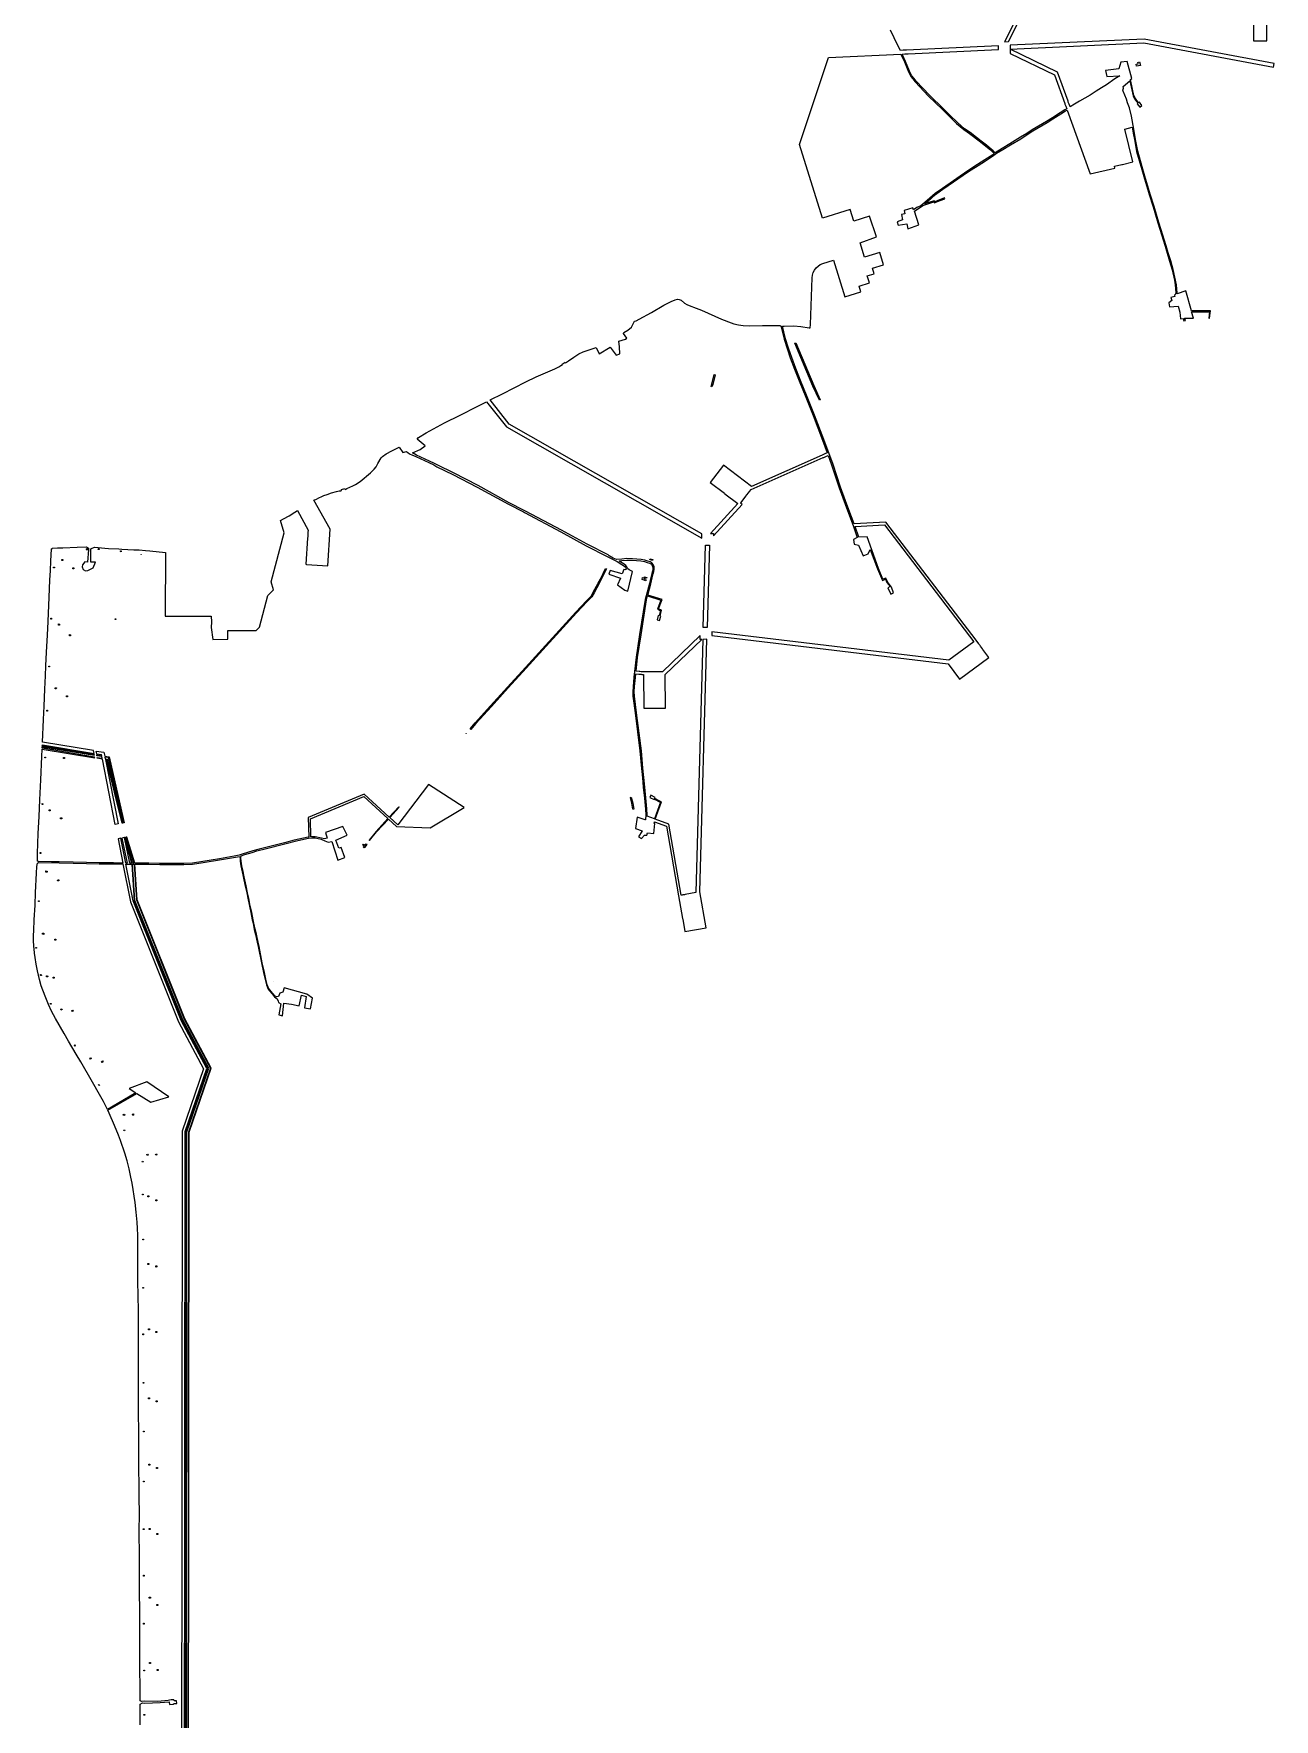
# Model space of a CAD drawing. Header units: millimetres. Extents: x 1 to 68651, y 3 to 69285.
# Drawn here: x 3065 to 11537, y 32623 to 44131 of the extents above; entities that cross this region are included whole.
import ezdxf

# ---------------------------------------------------------------- set-up
doc = ezdxf.new("R2010")
doc.units = ezdxf.units.MM
doc.layers.add('C', color=134, linetype='Continuous')
doc.styles.get("Standard").update_dxf_attribs({"font": 'arial.ttf'})

# ---------------------------------------------------------------- blocks, each defined once
blk = doc.blocks.new('C40C46959CF384673B2E9F89159651D')
at = {"layer": 'C', "linetype": 'Continuous'}
for points in [[(4434557.07, 1624921.19), (4433941.59, 1623704.38), (4433970.3, 1623704.58), (4434579.63, 1624908.2)], [(4435643.05, 1623884.96), (4435643.05, 1623709.96), (4435733.05, 1623709.96), (4435733.05, 1623884.96)], [(4428039.77, 1612213.14), (4428039.3, 1612354.4), (4428055.01, 1612362.18), (4428071.87, 1612361.7), (4428176.82, 1612364.72), (4428238.05, 1612370.6), (4428239.05, 1612366.73), (4428239.5, 1612352.79), (4428265.24, 1612353.76), (4428271.64, 1612359.13), (4428289.19, 1612359.56), (4428288.62, 1612376.27), (4428288.63, 1612376.77), (4428288.64, 1612377.93), (4428271.64, 1612377.84), (4428268.71, 1612383.82), (4428252.7, 1612383.66), (4428239.38, 1612381.59), (4428230.03, 1612379.55), (4428161.56, 1612373.18), (4428067.38, 1612374.05), (4428049.96, 1612372.76), (4428039.22, 1612377.36), (4428038.94, 1612458.21), (4428037.79, 1612603.79), (4428036.62, 1612771.5), (4428036.69, 1612819.15), (4428036.64, 1613009.65), (4428035.75, 1613103.33), (4428034.62, 1613317.83), (4428033.64, 1613580.27), (4428034.9, 1613608.22), (4428034.69, 1613652.31), (4428033.99, 1613773.05), (4428032.65, 1613869.83), (4428031.84, 1613942.25), (4428031.07, 1614039.05), (4428030.64, 1614159.9), (4428029.25, 1614401), (4428028.83, 1614659.21), (4428027.91, 1614873.05), (4428027.52, 1615032.68), (4428026.7, 1615150.49), (4428025.25, 1615170.66), (4428024.97, 1615211.78), (4428024.89, 1615361.42), (4428023.3, 1615556.94), (4428022.19, 1615601.11), (4428019.69, 1615645.83), (4428013.42, 1615712.54), (4428005.84, 1615778.95), (4427999.78, 1615823.1), (4427992.67, 1615867.32), (4427984.83, 1615911.34), (4427976.71, 1615953.15), (4427964.78, 1616010.06), (4427950.94, 1616062.91), (4427934.98, 1616115.48), (4427905.98, 1616203.01), (4427893.02, 1616237.76), (4427864.89, 1616305.18), (4427828.3, 1616389.68), (4427819.21, 1616409.43), (4428016.67, 1616523.68), (4428112.62, 1616464.29), (4428236.74, 1616500.14), (4428084.61, 1616602.11), (4427963.94, 1616556.31), (4428010.86, 1616527.28), (4427816.6, 1616414.85), (4427812.78, 1616422.77), (4427788.92, 1616469.53), (4427762.55, 1616517.48), (4427714.84, 1616600.04), (4427633.74, 1616739.25), (4427603.36, 1616792.39), (4427551.62, 1616881.07), (4427521.15, 1616933.23), (4427462.38, 1617034.76), (4427435.54, 1617084.83), (4427413.44, 1617130.04), (4427390.53, 1617187.18), (4427364.94, 1617258.93), (4427352.45, 1617302.29), (4427345.34, 1617331.54), (4427338.7, 1617361.04), (4427329.82, 1617406.24), (4427322.34, 1617451.48), (4427318.42, 1617481.66), (4427315.21, 1617511.52), (4427314.14, 1617526.29), (4427312.59, 1617571.03), (4427312.57, 1617602.58), (4427313.65, 1617636.07), (4427317.05, 1617709.24), (4427322.02, 1617810.16), (4427326.21, 1617895.49), (4427331.43, 1618027.71), (4427333.76, 1618072.19), (4427337.98, 1618096.73), (4427344.78, 1618099.57), (4427487.32, 1618097.37), (4427582.93, 1618095.64), (4427673.46, 1618094.38), (4427760.82, 1618091.57), (4427857.36, 1618090.73), (4427922.41, 1618090.17), (4427973.04, 1617832.64), (4428301.4, 1617013.41), (4428473.17, 1616692.29), (4428327.13, 1616267.1), (4428322.77, 1611612.05)], [(4428342.77, 1611612.09), (4428347.13, 1616263.76), (4428494.93, 1616694.04), (4428319.55, 1617021.88), (4427992.3, 1617838.34), (4427942.84, 1618089.99), (4427945.07, 1618089.98), (4427981.97, 1618089.5), (4427999.46, 1617840.56), (4428326.35, 1617025.07), (4428503.08, 1616694.69), (4428354.63, 1616262.51), (4428350.26, 1611612.1)], [(4428355.28, 1611612.11), (4428359.62, 1616261.64), (4428508.52, 1616695.13), (4428330.92, 1617027.15), (4428004.4, 1617841.75), (4427986.98, 1618089.43), (4427997.86, 1618089.29), (4428013.92, 1617844.84), (4428339.97, 1617031.43), (4428519.38, 1616696), (4428369.62, 1616260.01), (4428365.27, 1611612.13)], [(4428370.28, 1611612.13), (4428374.62, 1616259.19), (4428524.83, 1616696.44), (4428344.53, 1617033.5), (4428018.87, 1617845.97), (4428002.88, 1618089.22), (4428037.38, 1618088.78), (4428099.47, 1618088.61), (4428174.35, 1618087.3), (4428219.54, 1618087.45), (4428337.61, 1618086.1), (4428397.18, 1618089.08), (4428469.05, 1618100.04), (4428582.57, 1618118.99), (4428689.84, 1618136.91), (4428717.21, 1618141.93), (4428722.11, 1618132.44), (4428723.09, 1618110.4), (4428728.41, 1618077.43), (4428736.68, 1618036.55), (4428743.3, 1618004.56), (4428756.9, 1617939.79), (4428767.87, 1617893.03), (4428776.03, 1617855.93), (4428785.65, 1617802.08), (4428795.49, 1617757.98), (4428805.84, 1617708.46), (4428810.57, 1617685.31), (4428819.53, 1617642.96), (4428828.15, 1617609.17), (4428839.55, 1617556.44), (4428845.56, 1617526.68), (4428868.01, 1617415.11), (4428882.64, 1617349.28), (4428893.12, 1617302.47), (4428902.01, 1617264.06), (4428908.85, 1617247.38), (4428914.49, 1617236.5), (4428921.15, 1617226.6), (4428940.28, 1617203.88), (4428958.24, 1617182.87), (4428974.86, 1617168.87), (4428981.23, 1617153.66), (4428983.7, 1617145.33), (4429001.38, 1617135.18), (4428987.13, 1617061.22), (4429011.67, 1617052.83), (4429021.43, 1617141), (4429073.63, 1617133.76), (4429126.18, 1617122.09), (4429140.91, 1617194.68), (4429173.66, 1617186.19), (4429162.16, 1617108.19), (4429203.44, 1617101.5), (4429217.52, 1617174.93), (4429177.46, 1617202.52), (4429022.39, 1617244.29), (4429014.74, 1617215.54), (4428993.01, 1617208.18), (4428985.58, 1617186.24), (4428974.05, 1617182.42), (4428962.17, 1617187.41), (4428944.13, 1617208.78), (4428925.98, 1617230.21), (4428919.63, 1617239.62), (4428914.24, 1617250.02), (4428907.65, 1617266.1), (4428898.82, 1617304.4), (4428888.72, 1617349.81), (4428873.89, 1617416.32), (4428851.45, 1617527.95), (4428845.37, 1617557.56), (4428833.66, 1617611.16), (4428825.39, 1617644.25), (4428816.48, 1617686.79), (4428811.71, 1617709.69), (4428801.37, 1617759.21), (4428791.77, 1617802.86), (4428781.99, 1617856.9), (4428773.72, 1617894.35), (4428762.91, 1617940.68), (4428749.66, 1618003.27), (4428742.44, 1618038.34), (4428734.31, 1618078.61), (4428729.16, 1618110.4), (4428728.45, 1618132.5), (4428729.79, 1618145.92), (4428753.64, 1618154.98), (4428803.66, 1618169.44), (4428836.95, 1618179.46), (4428892.67, 1618194.24), (4429027.75, 1618228.07), (4429116.92, 1618250.21), (4429189.49, 1618266.44), (4429217.16, 1618269.36), (4429235.58, 1618268.37), (4429275.98, 1618258.69), (4429300.79, 1618249.44), (4429323.68, 1618239.01), (4429348.77, 1618244.82), (4429390.56, 1618117.06), (4429436.51, 1618135.1), (4429413.57, 1618202.72), (4429396.35, 1618197.13), (4429377.09, 1618252.64), (4429453.32, 1618286.16), (4429424.71, 1618346.5), (4429306.11, 1618305.29), (4429316.11, 1618267.54), (4429297.9, 1618261.97), (4429278.19, 1618266.38), (4429235.72, 1618275.83), (4429217, 1618276.53), (4429204.6, 1618275.19), (4429202.22, 1618399.06), (4429567.58, 1618550.34), (4429731.19, 1618400.13), (4429650.63, 1618312.71), (4429602.72, 1618253.84), (4429606.58, 1618250.7), (4429654.37, 1618309.38), (4429734.87, 1618396.75), (4429790.41, 1618345.76), (4430019.5, 1618336.96), (4430252.9, 1618475.32), (4430007.81, 1618632.01), (4429798.89, 1618356.95), (4429744.36, 1618407.04), (4429809.72, 1618477.98), (4429806.04, 1618481.36), (4429740.67, 1618410.42), (4429570.49, 1618566.7), (4429188.04, 1618408.35), (4429190.62, 1618273.68), (4429188.27, 1618273.43), (4429156.13, 1618266.74), (4429092.29, 1618252.16), (4429024.63, 1618235.02), (4428934.91, 1618212.46), (4428853.5, 1618191.94), (4428809.62, 1618179.39), (4428736.4, 1618157.15), (4428716.18, 1618150.02), (4428681.5, 1618142.7), (4428581.21, 1618125.69), (4428467.91, 1618106.81), (4428396.43, 1618096.28), (4428337.2, 1618093.06), (4428248, 1618094.1), (4428172.03, 1618094.28), (4428099.38, 1618095.21), (4428039.87, 1618095.24), (4428004.89, 1618095.56), (4428002.46, 1618095.61), (4427949.38, 1618273.45), (4427944.47, 1618272.52), (4427997.42, 1618095.71), (4427986.52, 1618095.91), (4427939.55, 1618271.58), (4427934.64, 1618270.63), (4427981.52, 1618096), (4427968.61, 1618096.25), (4427933.2, 1618270.37), (4427915.47, 1618266.98), (4427950.09, 1618096.6), (4427945.4, 1618096.68), (4427941.5, 1618096.71), (4427908.29, 1618265.61), (4427888.65, 1618261.87), (4427921.1, 1618096.82), (4427857.74, 1618097.16), (4427760.79, 1618098.53), (4427673.64, 1618101.17), (4427582.97, 1618102.44), (4427487.06, 1618103.96), (4427434.13, 1618104.2), (4427346.09, 1618106.74), (4427338.27, 1618110.26), (4427337.72, 1618162.04), (4427340.93, 1618229.9), (4427344.28, 1618298.57), (4427349.59, 1618413.43), (4427354.88, 1618527.81), (4427361.14, 1618664.85), (4427368.17, 1618823.79), (4427370.63, 1618875.24), (4427729.41, 1618815.13), (4427728.71, 1618820.31), (4427370.87, 1618880.26), (4427371.35, 1618890.33), (4427445.6, 1618878.18), (4427439.41, 1618878.46), (4427439.08, 1618871.33), (4427446.31, 1618870.95), (4427446.63, 1618878.01), (4427727.08, 1618832.13), (4427726.39, 1618837.3), (4427371.61, 1618895.35), (4427371.95, 1618902.89), (4427725.39, 1618843.68), (4427722.01, 1618864.53), (4427372.89, 1618923.01), (4427379.71, 1619076.21), (4427384.38, 1619168.72), (4427389.63, 1619283.09), (4427393.38, 1619374.54), (4427396.65, 1619444.08), (4427400.81, 1619536.46), (4427406.91, 1619651.66), (4427410.9, 1619744.66), (4427418.55, 1619911.07), (4427423.13, 1620027.03), (4427426.47, 1620093.67), (4427429.51, 1620158.63), (4427433.34, 1620241.18), (4427438.82, 1620241.44), (4427438.56, 1620246.43), (4427474.63, 1620248.31), (4427510.81, 1620248.01), (4427610.62, 1620252.73), (4427673.01, 1620255.31), (4427686.95, 1620246.79), (4427687.31, 1620240.26), (4427672.18, 1620240.74), (4427672.1, 1620237.74), (4427687.13, 1620237.25), (4427679.56, 1620151.48), (4427661.57, 1620152.74), (4427645.84, 1620132.42), (4427644.21, 1620117.98), (4427649.7, 1620100.69), (4427665.57, 1620091.94), (4427682.04, 1620092.96), (4427718.45, 1620111.06), (4427734.52, 1620150.11), (4427703.3, 1620151.51), (4427702.97, 1620208.54), (4427703.38, 1620238.31), (4427705.4, 1620244.48), (4427729.38, 1620253.14), (4427799.39, 1620246.36), (4427824.69, 1620244.46), (4427895.05, 1620241.03), (4427914.17, 1620240.08), (4427996.88, 1620236.14), (4428033.8, 1620234.18), (4428076.95, 1620229.85), (4428105.23, 1620227.66), (4428213.37, 1620216.81), (4428209.68, 1619781.56), (4428525.1, 1619782.01), (4428525.96, 1619744.01), (4428525.82, 1619704.38), (4428535.23, 1619621.89), (4428639.15, 1619624.07), (4428637.78, 1619683.39), (4428831.69, 1619684.44), (4428854.27, 1619707.28), (4428910.6, 1619922.66), (4428950, 1619962.53), (4428935.17, 1620016.58), (4429022.51, 1620350.5), (4428999.01, 1620436.18), (4429019.23, 1620446.49), (4429056.78, 1620468.17), (4429096.63, 1620491.85), (4429113.9, 1620503.3), (4429186.68, 1620369.46), (4429185.58, 1620352.74), (4429184.96, 1620343.28), (4429183.77, 1620325.09), (4429183.16, 1620315.78), (4429171.36, 1620136.19), (4429176.63, 1620135.85), (4429321.07, 1620126.49), (4429337.41, 1620375.94), (4429225.35, 1620573.03), (4429230.98, 1620576.06), (4429238.78, 1620579.24), (4429265.38, 1620591.55), (4429275.7, 1620596.45), (4429293.69, 1620605), (4429317.3, 1620613.78), (4429346.68, 1620623.81), (4429380.89, 1620634.19), (4429398.3, 1620637.79), (4429410.18, 1620638.6), (4429415.5, 1620639.97), (4429413.98, 1620646.13), (4429437.64, 1620653.15), (4429439.44, 1620647.2), (4429443.38, 1620648.22), (4429450.36, 1620654.41), (4429471.02, 1620662.55), (4429491.77, 1620671.44), (4429511.41, 1620681.74), (4429541.29, 1620702.43), (4429612.31, 1620760.68), (4429637.72, 1620786.23), (4429651.22, 1620802.47), (4429663.71, 1620823.32), (4429685.52, 1620862.59), (4429694.99, 1620872.1), (4429719.4, 1620890.36), (4429757.56, 1620910.64), (4429798.96, 1620931.38), (4429808.45, 1620936.06), (4429832.69, 1620900.66), (4429858.12, 1620906.34), (4429869.56, 1620898.36), (4429882.99, 1620888.89), (4429895.47, 1620882.97), (4429922.78, 1620871.73), (4430012.15, 1620830.18), (4430044.34, 1620815.64), (4430066.5, 1620802.69), (4430175.61, 1620750.31), (4430342.13, 1620663.46), (4430554.55, 1620546.77), (4430657.71, 1620493.41), (4430664.1, 1620489.08), (4430911.76, 1620358.36), (4431085.86, 1620263.05), (4431228.72, 1620188.75), (4431238.7, 1620185.61), (4431265.58, 1620170.67), (4431296.32, 1620155.28), (4431329.8, 1620135.7), (4431339.98, 1620129.15), (4431349.25, 1620121.45), (4431354.84, 1620113.94), (4431359.77, 1620104.2), (4431357.1, 1620098.35), (4431342.38, 1620100.28), (4431331.36, 1620071.67), (4431250.47, 1620094.29), (4431241.5, 1620068.09), (4431320.28, 1620041.87), (4431300.68, 1619995.17), (4431350.04, 1619960.62), (4431370.16, 1619953.7), (4431402.62, 1620087.99), (4431378.57, 1620097.73), (4431369.99, 1620104.47), (4431362.54, 1620118.6), (4431355.71, 1620127.74), (4431345.16, 1620136.52), (4431334.54, 1620143.34), (4431311.24, 1620156.94), (4431312.76, 1620160.01), (4431329.34, 1620162.1), (4431363.96, 1620165.21), (4431400.81, 1620163.96), (4431459.69, 1620159.1), (4431483.12, 1620155.46), (4431502.7, 1620149.23), (4431518.04, 1620143.8), (4431526.66, 1620139.37), (4431530.78, 1620135.08), (4431534.26, 1620131.47), (4431538.71, 1620122.6), (4431539.44, 1620117.93), (4431540.66, 1620110.04), (4431539.81, 1620102.51), (4431537.5, 1620089.86), (4431533.83, 1620073.11), (4431527.16, 1620045.96), (4431518.17, 1620005.17), (4431488.02, 1619896.59), (4431450.22, 1619655.93), (4431427.34, 1619502.05), (4431411.73, 1619364.97), (4431405.67, 1619301.89), (4431403.97, 1619266.56), (4431405.35, 1619235.66), (4431420.28, 1619121.7), (4431452.43, 1618861.74), (4431463.67, 1618742.67), (4431470.16, 1618679.08), (4431475.53, 1618613.74), (4431483.4, 1618539.98), (4431490.1, 1618465.59), (4431492.49, 1618425.54), (4431491.47, 1618391.98), (4431487.98, 1618390.84), (4431435, 1618409.11), (4431422.01, 1618333.2), (4431468.47, 1618316.41), (4431441.88, 1618276.62), (4431463.95, 1618263.4), (4431483.87, 1618287.63), (4431499.72, 1618287.03), (4431505.04, 1618303.03), (4431548.34, 1618299.2), (4431555.57, 1618365.78), (4431549.52, 1618367.71), (4431552.57, 1618378.36), (4431633.7, 1618348.65), (4431715.72, 1617873.11), (4431743.74, 1617717.38), (4431744.6, 1617712.45), (4431759.63, 1617628.87), (4431905.18, 1617654.87), (4431861.34, 1617899.27), (4431909.48, 1619624.08), (4431883.43, 1619623.99), (4431834.85, 1617894.7), (4431761.88, 1617881.4), (4431756.96, 1617880.52), (4431746.72, 1617878.68), (4431741.8, 1617877.8), (4431733.43, 1617876.29), (4431649.88, 1618361.9), (4431557.54, 1618395.73), (4431557.68, 1618396.22), (4431600.08, 1618514.68), (4431589.11, 1618519.18), (4431553.95, 1618537.45), (4431555.67, 1618544.91), (4431527.61, 1618559.24), (4431519.49, 1618543.76), (4431550, 1618529.79), (4431551.91, 1618532.6), (4431587.22, 1618514.46), (4431593.51, 1618511.46), (4431552.92, 1618397.94), (4431552.78, 1618397.46), (4431502.17, 1618416.01), (4431502.49, 1618425.7), (4431500.08, 1618466.36), (4431493.35, 1618540.95), (4431485.49, 1618614.56), (4431480.11, 1618680), (4431473.61, 1618743.65), (4431462.37, 1618862.82), (4431430.2, 1619122.98), (4431415.33, 1619236.52), (4431413.97, 1619266.55), (4431415.65, 1619301.17), (4431421.68, 1619363.92), (4431424.49, 1619388.61), (4431445.26, 1619386.59), (4431450.24, 1619386.11), (4431460.2, 1619385.14), (4431465.17, 1619384.66), (4431478.06, 1619383.4), (4431478.57, 1619153.27), (4431542.48, 1619153.97), (4431547.73, 1619154.03), (4431626.48, 1619154.88), (4431625.81, 1619383.7), (4431874.4, 1619623.96), (4431863.87, 1619623.92), (4431863.77, 1619649.88), (4431607.22, 1619401.61), (4431600.01, 1619401.59), (4431548.44, 1619401.44), (4431543.44, 1619401.45), (4431533.44, 1619401.4), (4431528.44, 1619401.44), (4431478.02, 1619401.24), (4431467.18, 1619402.29), (4431462.21, 1619402.78), (4431452.25, 1619403.75), (4431447.27, 1619404.23), (4431426.5, 1619406.25), (4431437.25, 1619500.73), (4431460.1, 1619654.42), (4431497.81, 1619894.47), (4431505.11, 1619920.75), (4431596.61, 1619892.25), (4431571.97, 1619829.89), (4431593.16, 1619819.42), (4431584.62, 1619784.9), (4431577.13, 1619786.25), (4431570.92, 1619756.05), (4431585.53, 1619752.23), (4431594.37, 1619782.53), (4431590, 1619783.93), (4431599.51, 1619822.49), (4431578.96, 1619832.62), (4431603.74, 1619895.94), (4431506.62, 1619926.24), (4431527.87, 1620002.75), (4431536.9, 1620043.69), (4431543.58, 1620070.85), (4431547.31, 1620087.9), (4431549.71, 1620101.06), (4431550.69, 1620109.75), (4431550.14, 1620117.84), (4431548.24, 1620125.71), (4431543.9, 1620135.87), (4431534.84, 1620145.46), (4431530.07, 1620149.32), (4431521.78, 1620153.08), (4431505.88, 1620158.71), (4431485.4, 1620165.24), (4431460.87, 1620169.04), (4431401.38, 1620173.95), (4431363.69, 1620175.21), (4431328.46, 1620172.06), (4431293.44, 1620168.11), (4431269.66, 1620178.69), (4431243.13, 1620193.44), (4431234.72, 1620200.28), (4431091.98, 1620274.52), (4430917.91, 1620369.81), (4430671.64, 1620499.81), (4430662.77, 1620503.19), (4430559.73, 1620556.48), (4430347.32, 1620673.17), (4430180.52, 1620760.14), (4430072.05, 1620812.2), (4430049.38, 1620825.44), (4430016.74, 1620840.17), (4429927.39, 1620881.72), (4429898.56, 1620897.43), (4429951.04, 1620919.69), (4429985.2, 1620944.21), (4429932.55, 1620991.21), (4429939.75, 1621001.16), (4429992.38, 1621034.45), (4430118.25, 1621101.31), (4430225.78, 1621154.71), (4430340.14, 1621212.69), (4430399.54, 1621243.68), (4430405.41, 1621246.55), (4430541.36, 1621073.94), (4431875.04, 1620313.87), (4431874.78, 1620343.79), (4430558.64, 1621094.01), (4430429.34, 1621258.29), (4430514.72, 1621300.15), (4430674.16, 1621382.37), (4430743.66, 1621415.94), (4430870.58, 1621470.93), (4430898.14, 1621484.94), (4430913.42, 1621493.75), (4430921.18, 1621496.5), (4430920.68, 1621502.59), (4430941.4, 1621515.17), (4430945.27, 1621511.28), (4430950.71, 1621517.17), (4430964.13, 1621526.42), (4431001.04, 1621550.76), (4431035.02, 1621572.43), (4431066.17, 1621587.49), (4431154.24, 1621617.24), (4431174.65, 1621572.37), (4431249.74, 1621618.34), (4431291.26, 1621563.96), (4431314.59, 1621573.86), (4431314.06, 1621622.03), (4431309.76, 1621658.72), (4431353.79, 1621672.71), (4431364.29, 1621679.91), (4431339.65, 1621713.08), (4431341.92, 1621717.95), (4431370.69, 1621735.46), (4431394.55, 1621756.36), (4431407.64, 1621778.61), (4431415.37, 1621797.19), (4431418.67, 1621796.73), (4431427.79, 1621798.62), (4431446.65, 1621808.8), (4431532.13, 1621856.37), (4431616.65, 1621904.66), (4431666.22, 1621931.4), (4431692.72, 1621942.17), (4431708.45, 1621945.61), (4431721.69, 1621944.64), (4431734.87, 1621940.22), (4431758.18, 1621919.88), (4431773.06, 1621910.23), (4431789.77, 1621902.4), (4431837.62, 1621885.14), (4431874.28, 1621871.49), (4432009.29, 1621809.61), (4432074.91, 1621784.76), (4432093.68, 1621778.1), (4432126.7, 1621770.98), (4432156.74, 1621765.97), (4432199.77, 1621764.08), (4432289.2, 1621766), (4432373.12, 1621766.03), (4432378.27, 1621766.03), (4432388.06, 1621766.03), (4432393.23, 1621766.03), (4432395.49, 1621766.04), (4432413.45, 1621766.77), (4432416.54, 1621754.13), (4432426.38, 1621719.64), (4432438.24, 1621672.78), (4432458.39, 1621608.8), (4432479.6, 1621545.68), (4432508.05, 1621469.29), (4432544.78, 1621376.69), (4432581.31, 1621287.83), (4432635.25, 1621151.42), (4432700.06, 1620984.22), (4432732.02, 1620896.71), (4432715.38, 1620889.48), (4432710.79, 1620887.46), (4432701.6, 1620883.39), (4432697.01, 1620881.36), (4432215.17, 1620668.09), (4432024.41, 1620814.14), (4431933.31, 1620694.91), (4432029.45, 1620621.29), (4432033.46, 1620618.21), (4432121.5, 1620550.78), (4431934.61, 1620346.16), (4431954.76, 1620346.35), (4431954.9, 1620329.96), (4432150.36, 1620544.45), (4432140.1, 1620553.61), (4432143.18, 1620557.63), (4432176.66, 1620601.36), (4432182.97, 1620609.6), (4432194.92, 1620625.19), (4432201.23, 1620633.45), (4432211.59, 1620646.98), (4432703.08, 1620864.37), (4432707.67, 1620866.4), (4432716.87, 1620870.47), (4432721.45, 1620872.5), (4432738.16, 1620879.9), (4432761.9, 1620814.9), (4432813.91, 1620659.29), (4432862.89, 1620522.26), (4432908.51, 1620400.55), (4432936.74, 1620319.85), (4432911.79, 1620306.12), (4432915.6, 1620273.4), (4432944.58, 1620266.27), (4432976.72, 1620194.05), (4433010.7, 1620206.92), (4433024.21, 1620238.4), (4433076.08, 1620105.96), (4433109.45, 1620026.4), (4433130.06, 1620035.03), (4433138.7, 1620012.99), (4433161.45, 1619983.87), (4433145.12, 1619976.67), (4433166.11, 1619931.66), (4433184.85, 1619942.18), (4433170.72, 1619981.08), (4433143.71, 1620015.52), (4433133.12, 1620042.25), (4433112.38, 1620033.64), (4433081.37, 1620107.74), (4433004.95, 1620323.4), (4432948.06, 1620321.18), (4432921.53, 1620394.05), (4433123.41, 1620405.83), (4433733.98, 1619607.71), (4433562.56, 1619482.47), (4431943.64, 1619676.06), (4431943.73, 1619649.88), (4433557.33, 1619457.24), (4433634.29, 1619351.9), (4433835.69, 1619499.11), (4433795.04, 1619554.7), (4433792.09, 1619558.74), (4433778.73, 1619577.02), (4433775.77, 1619581.06), (4433770.35, 1619588.47), (4433767.4, 1619592.51), (4433748.52, 1619618.33), (4433131.79, 1620424.35), (4432915.03, 1620411.67), (4432872.28, 1620525.7), (4432823.36, 1620662.57), (4432771.33, 1620818.2), (4432709.43, 1620987.74), (4432644.57, 1621155.07), (4432590.58, 1621291.56), (4432554.06, 1621380.43), (4432517.39, 1621472.89), (4432489.03, 1621549.02), (4432467.9, 1621611.9), (4432447.86, 1621675.51), (4432436.03, 1621722.24), (4432426.23, 1621756.58), (4432425.53, 1621761.05), (4432437.2, 1621762.2), (4432502.96, 1621763.43), (4432551.51, 1621759.57), (4432608.15, 1621751.55), (4432615.27, 1621750.65), (4432618.61, 1621772.4), (4432628.52, 1622092.98), (4432630.71, 1622111.21), (4432636.05, 1622128.75), (4432644.4, 1622145.1), (4432655.5, 1622159.71), (4432668.98, 1622172.15), (4432684.44, 1622182.02), (4432701.4, 1622189.03), (4432774.14, 1622211.8), (4432852.58, 1621961.57), (4432961.06, 1621995.97), (4432949.29, 1622034.1), (4433019.63, 1622057.37), (4433004.64, 1622104.88), (4433051.36, 1622119.95), (4433040.43, 1622156.91), (4433116.96, 1622180.65), (4433091.88, 1622265.62), (4432986.68, 1622232.87), (4432955.63, 1622332.04), (4433069.24, 1622371.61), (4433020.14, 1622512.55), (4432913.17, 1622479.47), (4432888.14, 1622559.31), (4432699.64, 1622500.3), (4432542.65, 1623001.46), (4432739.56, 1623596.62), (4433235.31, 1623619.33), (4433259.03, 1623566.37), (4433287.42, 1623498.8), (4433302.91, 1623467.7), (4433315.84, 1623449.85), (4433332.09, 1623429.06), (4433424.37, 1623333.04), (4433519.68, 1623240.66), (4433562.6, 1623196.91), (4433615.3, 1623145.71), (4433665.19, 1623103.68), (4433702.51, 1623076.78), (4433778.85, 1623019.41), (4433814.96, 1622991.41), (4433845.96, 1622965.46), (4433859.51, 1622952.89), (4433870.79, 1622940.83), (4433862.99, 1622932.22), (4433808.04, 1622896.67), (4433758.29, 1622865.36), (4433692.93, 1622823.12), (4433518.04, 1622702.28), (4433467.85, 1622666.93), (4433413.65, 1622619.08), (4433370.34, 1622583.3), (4433344.49, 1622572.01), (4433321.91, 1622557.16), (4433317.24, 1622569.13), (4433256.43, 1622551.24), (4433260.85, 1622528.91), (4433239.13, 1622525), (4433244.99, 1622487.64), (4433210.34, 1622475.42), (4433215.41, 1622452.3), (4433275.6, 1622461.03), (4433282.57, 1622427.56), (4433357.24, 1622454.55), (4433326.73, 1622546.26), (4433349.4, 1622563.09), (4433375.02, 1622578.09), (4433384.4, 1622585.86), (4433459.33, 1622611.34), (4433463.29, 1622603.31), (4433485.23, 1622612.18), (4433535.08, 1622632.11), (4433533.26, 1622637.29), (4433483.24, 1622617.28), (4433466.03, 1622610.32), (4433462.08, 1622618.02), (4433396.88, 1622596.17), (4433418.19, 1622613.75), (4433472.19, 1622661.42), (4433522.05, 1622696.55), (4433696.82, 1622817.3), (4433762.06, 1622859.46), (4433811.8, 1622890.77), (4433867.42, 1622926.77), (4433878.47, 1622937.02), (4433888.53, 1622942.25), (4433930.3, 1622967.84), (4433983.1, 1623000.3), (4434052.76, 1623041.94), (4434098.04, 1623071), (4434136.57, 1623094.67), (4434232.79, 1623152.14), (4434273.45, 1623177.4), (4434326.68, 1623211.55), (4434359.2, 1623231.49), (4434369.71, 1623237.75), (4434526.57, 1622801.08), (4434694.89, 1622840.73), (4434692.42, 1622853.51), (4434742.96, 1622865.68), (4434747.82, 1622866.84), (4434818.18, 1622883.79), (4434763.74, 1623106.09), (4434814.62, 1623119.54), (4434817, 1623106.56), (4434821.69, 1623078.66), (4434831.56, 1623024.05), (4434844.6, 1622954.88), (4434879.24, 1622832.76), (4434898.37, 1622768.03), (4434913.29, 1622715.22), (4434929.47, 1622660.53), (4434956.59, 1622577.13), (4434988.95, 1622467.71), (4435003.32, 1622423.31), (4435038.86, 1622308.23), (4435053.06, 1622260.2), (4435069.82, 1622205.36), (4435086.52, 1622146.16), (4435102.75, 1622075.61), (4435107.96, 1622043.71), (4435112.91, 1621991.14), (4435110.3, 1621981.12), (4435103.12, 1621974.72), (4435105.22, 1621963.68), (4435078.95, 1621957.64), (4435085.96, 1621937.94), (4435064.63, 1621921.39), (4435068.73, 1621893.34), (4435127.23, 1621899.42), (4435140.82, 1621858.13), (4435144.97, 1621812.7), (4435163.23, 1621815.05), (4435165.92, 1621798.32), (4435177.71, 1621800.75), (4435171.79, 1621816.8), (4435232.25, 1621816.48), (4435219.76, 1621860.36), (4435292.73, 1621861.04), (4435342.28, 1621860.73), (4435337.65, 1621816.69), (4435343.04, 1621816.13), (4435348.44, 1621866.13), (4435292.77, 1621866.58), (4435220.32, 1621865.8), (4435180.05, 1622003.08), (4435121.63, 1621982.26), (4435120.37, 1621990.96), (4435118.75, 1622014.36), (4435115.89, 1622044.73), (4435110.6, 1622077.15), (4435094.27, 1622148.14), (4435077.5, 1622207.62), (4435060.72, 1622262.49), (4435046.53, 1622310.56), (4435010.95, 1622425.72), (4434996.59, 1622470.08), (4434964.23, 1622579.51), (4434937.1, 1622662.9), (4434920.97, 1622717.45), (4434906.05, 1622770.24), (4434886.92, 1622834.99), (4434852.4, 1622956.72), (4434839.43, 1623025.5), (4434829.58, 1623080.04), (4434824.88, 1623107.95), (4434808.75, 1623196.01), (4434795.15, 1623252.65), (4434783.23, 1623287.62), (4434774.45, 1623311.91), (4434753.28, 1623365.66), (4434751.46, 1623373.5), (4434754.16, 1623387.31), (4434753.7, 1623397.97), (4434798.25, 1623436.38), (4434820.15, 1623335.21), (4434830.91, 1623313.68), (4434846.14, 1623293.13), (4434853.2, 1623283.59), (4434849.21, 1623280.49), (4434866.58, 1623258.08), (4434880.96, 1623268.55), (4434863.12, 1623291.12), (4434857.57, 1623286.94), (4434852.44, 1623293.85), (4434835.86, 1623316.21), (4434825.4, 1623337.09), (4434801.86, 1623445.47), (4434810.94, 1623451.89), (4434779.29, 1623569.46), (4434735.65, 1623565.1), (4434722.59, 1623519.18), (4434630.94, 1623508.26), (4434640.18, 1623466.92), (4434729.66, 1623471.55), (4434695.47, 1623450.79), (4434638.73, 1623410.55), (4434605.47, 1623388.76), (4434569.46, 1623366.31), (4434526.63, 1623340.07), (4434453.61, 1623298.22), (4434420.54, 1623277.34), (4434389.73, 1623258.99), (4434383.14, 1623277.33), (4434381.41, 1623282.14), (4434377.72, 1623292.4), (4434376, 1623297.21), (4434304.53, 1623496.06), (4433981.55, 1623653.5), (4434893.45, 1623695.31), (4435780.2, 1623530.1), (4435784.45, 1623555.75), (4434895.33, 1623721.42), (4433981.28, 1623679.54), (4433981.45, 1623652.08), (4433981.66, 1623624.66), (4434283.66, 1623477.37), (4434353.38, 1623283.27), (4434355.11, 1623278.46), (4434358.78, 1623268.22), (4434360.51, 1623263.41), (4434366.96, 1623245.43), (4434355.06, 1623238.34), (4434322.43, 1623218.33), (4434269.19, 1623184.17), (4434228.63, 1623158.97), (4434132.42, 1623101.5), (4434093.78, 1623077.79), (4434052.69, 1623051.87), (4433979, 1623007.17), (4433926.18, 1622974.7), (4433877.64, 1622945.85), (4433865.19, 1622958.53), (4433851.26, 1622971.46), (4433819.98, 1622997.63), (4433783.7, 1623025.76), (4433707.26, 1623083.22), (4433670.11, 1623109.99), (4433620.67, 1623151.64), (4433568.23, 1623202.59), (4433525.32, 1623246.35), (4433430.05, 1623338.68), (4433338.14, 1623434.32), (4433322.23, 1623454.66), (4433309.76, 1623471.85), (4433294.7, 1623502.14), (4433266.37, 1623569.55), (4433243.9, 1623619.74), (4433262.13, 1623620.57), (4433267.51, 1623620.81), (4433278.25, 1623621.3), (4433283.62, 1623621.55), (4433901.48, 1623649.85), (4433901.3, 1623675.88), (4433272.16, 1623647.05), (4433266.79, 1623646.81), (4433256.05, 1623646.31), (4433250.68, 1623646.07), (4433231.38, 1623645.19), (4433214.42, 1623679.17), (4433162.85, 1623783.91)]]:
    blk.add_lwpolyline(points, dxfattribs=at)
for points in [[(4434852.64, 1623563.26), (4434864.66, 1623565.93), (4434870.97, 1623541.45), (4434844.43, 1623536.4), (4434842.02, 1623550.54), (4434855.04, 1623553.7)], [(4432511.06, 1621646.37), (4432516.83, 1621648.1), (4432639.85, 1621355.84), (4432684.21, 1621258.84), (4432678.56, 1621256.79), (4432634.35, 1621353.41)], [(4431960.64, 1621431.91), (4431966.52, 1621430.53), (4431949.85, 1621364.92), (4431944.33, 1621348.01), (4431938.71, 1621350.12), (4431944.13, 1621366.72)], [(4427754.14, 1620242.57), (4427759.15, 1620242.57), (4427759.15, 1620237.56), (4427754.15, 1620237.56)], [(4427905.73, 1620227.6), (4427910.71, 1620227.36), (4427910.51, 1620222.41), (4427905.55, 1620222.56)], [(4428045.63, 1620201.88), (4428046.7, 1620203), (4428047.84, 1620201.93), (4428046.76, 1620200.81)], [(4431267.29, 1620193.5), (4431267.34, 1620194.49), (4431268.35, 1620194.45), (4431268.29, 1620193.45)], [(4431901.46, 1620265.87), (4431927.4, 1620266.09), (4431911.71, 1619704.14), (4431885.68, 1619704.02)], [(4427448.96, 1620116.95), (4427454.18, 1620116.59), (4427453.84, 1620111.42), (4427448.63, 1620111.74)], [(4427504.2, 1620162.47), (4427504.57, 1620169.71), (4427511.78, 1620169.36), (4427511.47, 1620162.11)], [(4427579.35, 1620105.43), (4427579.67, 1620112.68), (4427586.88, 1620112.38), (4427586.62, 1620105.1)], [(4430671.22, 1619431.17), (4431014.77, 1619808.66), (4431087.82, 1619887.32), (4431118.94, 1619918.23), (4431133.36, 1619945.54), (4431168.3, 1620007.97), (4431182.65, 1620035.11), (4431218.68, 1620107.91), (4431224.94, 1620104.72), (4431188.91, 1620031.93), (4431174.5, 1620004.66), (4431139.52, 1619942.16), (4431124.7, 1619914.1), (4431092.91, 1619882.49), (4431019.94, 1619803.92), (4430676.37, 1619426.43), (4430553.47, 1619293.04), (4430438.15, 1619165.89), (4430332.7, 1619048.51), (4430298.51, 1619008.72), (4430293.93, 1619012.61), (4430327.54, 1619053.24), (4430432.95, 1619170.58), (4430548.31, 1619297.75)], [(4431510.22, 1620174.29), (4431511.21, 1620174.24), (4431511.16, 1620173.24), (4431510.18, 1620173.29)], [(4431522.3, 1620174.49), (4431541.32, 1620169.72), (4431539.25, 1620161.96), (4431520.2, 1620166.39)], [(4431467.34, 1620032.54), (4431471.17, 1620045.87), (4431481.84, 1620042.63), (4431484.33, 1620050.7), (4431499.06, 1620047.03), (4431497.12, 1620041.22), (4431488.41, 1620043.51), (4431485.03, 1620032.98), (4431495.42, 1620029.43), (4431493.59, 1620023.71)], [(4427429.71, 1619767.95), (4427434.93, 1619767.59), (4427434.59, 1619762.42), (4427429.37, 1619762.75)], [(4427481.46, 1619721.62), (4427481.83, 1619728.86), (4427489.05, 1619728.51), (4427488.74, 1619721.25)], [(4427869.18, 1619758.62), (4427869.46, 1619763.71), (4427874.25, 1619763.36), (4427874.25, 1619758.39)], [(4427557.42, 1619648.63), (4427557.74, 1619655.87), (4427564.94, 1619655.57), (4427564.68, 1619648.3)], [(4427416.1, 1619440.89), (4427421.33, 1619440.69), (4427421.14, 1619435.51), (4427415.92, 1619435.69)], [(4427460.36, 1619292.81), (4427467.58, 1619292.46), (4427467.26, 1619285.21), (4427459.99, 1619285.57)], [(4427536.91, 1619239.21), (4427544.11, 1619238.91), (4427543.86, 1619231.64), (4427536.59, 1619231.97)], [(4427402.22, 1619134.43), (4427402.42, 1619139.63), (4427407.63, 1619139.43), (4427407.45, 1619134.25)], [(4430265.82, 1618980.35), (4430266.83, 1618980.3), (4430266.78, 1618979.3), (4430265.77, 1618979.35)], [(4427389.12, 1618815.22), (4427389.3, 1618820.42), (4427394.53, 1618820.22), (4427394.34, 1618815.04)], [(4427516.8, 1618817.08), (4427524, 1618816.78), (4427523.75, 1618809.51), (4427516.47, 1618809.84)], [(4427739.72, 1618861.56), (4427792.84, 1618852.59), (4427798.2, 1618825.58), (4427827.74, 1618820.79), (4427930.64, 1618371.68), (4427925.73, 1618370.74), (4427823.28, 1618816.39), (4427799.24, 1618820.32), (4427801.65, 1618808.08), (4427814.93, 1618805.89), (4427920.81, 1618369.81), (4427915.9, 1618368.87), (4427810.7, 1618801.5), (4427802.67, 1618802.85), (4427889, 1618363.74), (4427869.36, 1618359.99), (4427781.59, 1618806.37), (4427746.99, 1618812.16), (4427746.28, 1618817.36), (4427780.56, 1618811.62), (4427778.17, 1618823.76), (4427744.65, 1618829.25), (4427743.95, 1618834.44), (4427777.15, 1618829.02), (4427775.93, 1618835.21), (4427743.09, 1618840.72), (4427742.98, 1618841.48)], [(4427370.86, 1618502.24), (4427376.09, 1618501.92), (4427375.78, 1618496.75), (4427370.56, 1618497.04)], [(4427417.71, 1618453.49), (4427418.08, 1618460.73), (4427425.3, 1618460.38), (4427424.98, 1618453.13)], [(4431387.81, 1618544.5), (4431393.72, 1618545.5), (4431403.33, 1618505.65), (4431409.99, 1618465.23), (4431404.03, 1618464.22), (4431397.43, 1618504.61)], [(4427496.7, 1618397.71), (4427497.01, 1618404.95), (4427504.21, 1618404.65), (4427503.96, 1618397.38)], [(4429560.24, 1618219.5), (4429565.06, 1618226.08), (4429576.05, 1618218.41), (4429583.46, 1618228.57), (4429588.51, 1618225.3), (4429579.91, 1618213.48), (4429571.07, 1618203.83), (4429569.85, 1618201.41), (4429564.54, 1618204.11), (4429566.12, 1618207), (4429570.68, 1618212.13)], [(4427356.63, 1618167.85), (4427361.88, 1618167.6), (4427361.63, 1618162.39), (4427356.42, 1618162.64)], [(4427395.76, 1618042.48), (4427404.66, 1618042.01), (4427404.32, 1618034.76), (4427395.32, 1618035.24)], [(4427476.71, 1617981.99), (4427483.92, 1617981.68), (4427483.65, 1617974.42), (4427476.38, 1617974.76)], [(4427345.57, 1617838.75), (4427350.81, 1617838.5), (4427350.57, 1617833.3), (4427345.34, 1617833.55)], [(4427374.09, 1617617.4), (4427382.99, 1617616.93), (4427382.64, 1617609.68), (4427373.64, 1617610.16)], [(4427457.52, 1617578.08), (4427464.74, 1617577.77), (4427464.46, 1617570.51), (4427457.19, 1617570.85)], [(4427327.45, 1617520.01), (4427332.67, 1617519.68), (4427332.36, 1617514.49), (4427327.14, 1617514.81)], [(4427358.28, 1617335), (4427364.34, 1617335.96), (4427365.28, 1617329.87), (4427359.24, 1617328.92)], [(4427400.53, 1617326.79), (4427407.74, 1617327.35), (4427408.33, 1617320.1), (4427401.06, 1617319.57)], [(4427444.82, 1617310.06), (4427445.15, 1617317.31), (4427452.38, 1617316.99), (4427452.09, 1617309.72)], [(4428952.5, 1617288.33), (4428953.49, 1617288.28), (4428953.45, 1617287.28), (4428952.45, 1617287.33)], [(4427426.36, 1617137.14), (4427431.34, 1617138.78), (4427432.97, 1617133.85), (4427428.01, 1617132.2)], [(4427503.97, 1617102.37), (4427506.96, 1617095.74), (4427500.3, 1617092.8), (4427497.38, 1617099.43)], [(4427574.4, 1617089.16), (4427580.61, 1617092.85), (4427584.35, 1617086.62), (4427578.08, 1617082.92)], [(4427590.33, 1616851.71), (4427594.82, 1616854.43), (4427597.5, 1616849.97), (4427593.02, 1616847.28)], [(4427703.39, 1616767.62), (4427707.14, 1616761.39), (4427700.87, 1616757.68), (4427697.19, 1616763.93)], [(4427782.48, 1616745.78), (4427786.2, 1616739.54), (4427779.93, 1616735.84), (4427776.25, 1616742.09)], [(4427755.72, 1616582.59), (4427760.21, 1616585.29), (4427762.9, 1616580.84), (4427758.42, 1616578.14)], [(4427931.14, 1616382.64), (4427934.87, 1616376.41), (4427928.6, 1616372.71), (4427924.92, 1616378.95)], [(4427932.42, 1616275.64), (4427934.96, 1616271.11), (4427930.4, 1616268.55), (4427927.84, 1616273.09)], [(4427992.68, 1616383.72), (4427996.42, 1616377.5), (4427990.16, 1616373.8), (4427986.48, 1616380.04)], [(4428052.53, 1616058.82), (4428057.84, 1616061.88), (4428060.89, 1616056.54), (4428055.6, 1616053.47)], [(4428084.92, 1616105.8), (4428091.12, 1616109.48), (4428094.87, 1616103.26), (4428088.59, 1616099.56)], [(4428150.4, 1616111.39), (4428154.14, 1616105.17), (4428147.88, 1616101.47), (4428144.21, 1616107.71)], [(4428060.64, 1615835.61), (4428060.67, 1615830.41), (4428055.43, 1615830.38), (4428055.39, 1615835.59)], [(4428091.21, 1615824.96), (4428098.43, 1615825.04), (4428098.54, 1615817.76), (4428091.26, 1615817.72)], [(4428153.95, 1615797.23), (4428154.05, 1615789.96), (4428146.78, 1615789.91), (4428146.73, 1615797.15)], [(4428062.25, 1615528.71), (4428062.28, 1615523.5), (4428057.05, 1615523.47), (4428057.01, 1615528.68)], [(4428091.35, 1615362.45), (4428098.57, 1615362.53), (4428098.67, 1615355.26), (4428091.4, 1615355.21)], [(4428154.26, 1615346.07), (4428154.37, 1615338.8), (4428147.09, 1615338.75), (4428147.04, 1615345.99)], [(4428063.18, 1615198.69), (4428063.18, 1615193.45), (4428057.88, 1615193.45), (4428057.88, 1615198.69)], [(4428104.55, 1614917.08), (4428104.55, 1614909.66), (4428097.25, 1614909.66), (4428097.25, 1614917.07)], [(4428154.63, 1614897.81), (4428154.73, 1614890.54), (4428147.46, 1614890.49), (4428147.41, 1614897.73)], [(4428063.17, 1614881.7), (4428063.17, 1614876.46), (4428057.87, 1614876.46), (4428057.87, 1614881.7)], [(4428059.41, 1614550.01), (4428064.63, 1614550), (4428064.67, 1614544.85), (4428059.48, 1614544.8)], [(4428096.59, 1614437.7), (4428096.59, 1614445.12), (4428103.89, 1614445.12), (4428103.89, 1614437.7)], [(4428149.37, 1614425.23), (4428156.59, 1614425.31), (4428156.7, 1614418.04), (4428149.43, 1614417.99)], [(4428067.23, 1614217.92), (4428067.23, 1614212.68), (4428061.93, 1614212.68), (4428061.93, 1614217.92)], [(4428105.69, 1613992.34), (4428105.69, 1613984.92), (4428098.39, 1613984.92), (4428098.39, 1613992.34)], [(4428150.33, 1613970.43), (4428157.55, 1613970.51), (4428157.65, 1613963.24), (4428150.38, 1613963.19)], [(4428062.65, 1613872.32), (4428062.65, 1613877.56), (4428067.95, 1613877.56), (4428067.95, 1613872.32)], [(4428066.5, 1613551.97), (4428066.5, 1613546.73), (4428061.2, 1613546.73), (4428061.2, 1613551.97)], [(4428100.49, 1613546.11), (4428100.5, 1613553.3), (4428107.72, 1613553.3), (4428107.72, 1613546.11)], [(4428153.21, 1613518.7), (4428160.42, 1613518.78), (4428160.53, 1613511.51), (4428153.25, 1613511.45)], [(4428068.3, 1613233.83), (4428068.3, 1613228.59), (4428063, 1613228.59), (4428063, 1613233.83)], [(4428102.09, 1613077.51), (4428102.09, 1613084.93), (4428109.39, 1613084.93), (4428109.39, 1613077.51)], [(4428160.79, 1613034.88), (4428160.79, 1613027.46), (4428153.49, 1613027.46), (4428153.49, 1613034.88)], [(4428062.48, 1612901.12), (4428062.48, 1612906.38), (4428067.82, 1612906.38), (4428067.82, 1612901.12)], [(4428111.53, 1612638.82), (4428111.52, 1612631.5), (4428104.22, 1612631.5), (4428104.22, 1612638.82)], [(4428155.08, 1612584.5), (4428155.08, 1612591.82), (4428162.39, 1612591.82), (4428162.39, 1612584.5)], [(4428070.6, 1612586.42), (4428070.6, 1612581.16), (4428065.26, 1612581.16), (4428065.26, 1612586.42)], [(4428065.66, 1612278.3), (4428065.66, 1612283.56), (4428071, 1612283.56), (4428071, 1612278.3)]]:
    blk.add_lwpolyline(points, close=True, dxfattribs=at)
at = {"layer": 'C', "flags": 1}
for tag in ['Адрес (местоположение) участка', 'Дата формирования КПТ', 'Тип объекта', 'Тип объекта (текст)', 'Система координат', 'Тип адреса', 'Тип адреса код', 'ОКАТО', 'ОКТМО', 'Кадастровый номер, обозначение, учетный номер объекта', 'Кадастровый номер', 'Район', 'Кадастровый номер квартала', 'Регистрационный номер КПТ', 'Вид объекта недвижимости', 'Вид объекта недвижимости код', 'Площадь', 'Погрешность площади', 'Вид земельного участка', 'Вид земельного участка код', 'Категория земель', 'Категория земель код', 'Вид использования по документу', 'Кадастровая стоимость', 'Номер контура', 'Код ФИАС', 'Код КЛАДР', 'Код региона', 'Регион', 'Полное наименование органа регистрации прав']:
    blk.add_attdef(tag, (0, 0), '', height=0.2, dxfattribs=at)

msp = doc.modelspace()

# ---------------------------------------------------------------- block references
at = {"layer": 'C'}
msp.add_blockref('C40C46959CF384673B2E9F89159651D', (-4424248, -1579628), dxfattribs=at)

doc.saveas('drawing.dxf')
